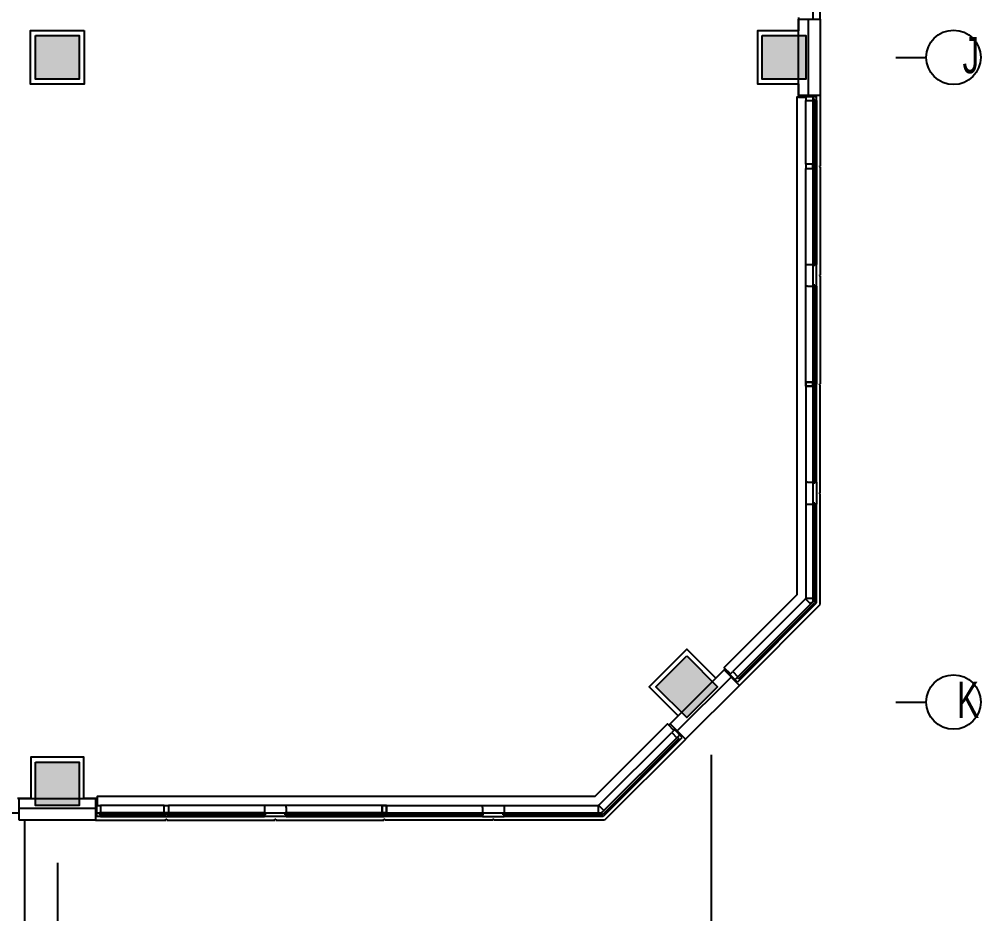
# Model space of a CAD drawing. Header units: inches. Extents: x -71 to 4528, y -885 to 4524.
# Drawn here: x 3999 to 4528, y 1028 to 1521 of the extents above; entities that cross this region are included whole.
import ezdxf

# ---------------------------------------------------------------- set-up
doc = ezdxf.new("R2010")
doc.units = ezdxf.units.IN
doc.header["$LTSCALE"] = 96
doc.header["$MEASUREMENT"] = 0
for name, color, linetype in [('A-Anno-Bldg', 7, 'Continuous'), ('A-Bldg-Patt', 5, 'Continuous'), ('A-Cols-Bldg', 235, 'Continuous'), ('A-Glaz-Exst', 53, 'Continuous'), ('A-Wall-Bldg', 235, 'Continuous'), ('A-Wall-Exst', 3, 'Continuous')]:
    doc.layers.add(name, color=color, linetype=linetype)
doc.layers.add('Viewport', color=14, linetype='Continuous', plot=False)
doc.styles.add('XFINE_1-8', font='ARIALN.TTF', dxfattribs={"width": 0.8, "height": 10})

msp = doc.modelspace()

# ---------------------------------------------------------------- hatches: boundary and pattern name
at = {"layer": 'A-Bldg-Patt'}
for points in [[(4008, 1512), (4032, 1512), (4032, 1488), (4008, 1488)], [(4408, 1512), (4432, 1512), (4432, 1488), (4408, 1488)], [(4366.47, 1170.46), (4383.44, 1153.49), (4366.47, 1136.52), (4349.5, 1153.49)], [(4008, 1112), (4032, 1112), (4032, 1088), (4008, 1088)]]:
    msp.add_hatch(color=256, dxfattribs=at).paths.add_polyline_path(points)

# ---------------------------------------------------------------- linework, layer by layer
at = {"layer": 'A-Anno-Bldg'}
for points in [[(4481.56, 1500), (4498.34, 1500)], [(4481.56, 1145.01), (4498.34, 1145.01)], [(4379.99, 1115.92), (4379.99, 952.21)], [(4020, 1056.58), (4020, 952.21)]]:
    msp.add_lwpolyline(points, dxfattribs=at)
for centre in [(4513.34, 1500), (4513.34, 1145.01)]:
    msp.add_circle(centre, 15, dxfattribs=at)
at = {"layer": 'A-Cols-Bldg'}
for points in [[(4008, 1512), (4032, 1512), (4032, 1488), (4008, 1488)], [(4408, 1512), (4432, 1512), (4432, 1488), (4408, 1488)], [(4366.47, 1170.46), (4383.44, 1153.49), (4366.47, 1136.52), (4349.5, 1153.49)], [(4008, 1112), (4032, 1112), (4032, 1088), (4008, 1088)]]:
    msp.add_lwpolyline(points, close=True, dxfattribs=at)
at = {"layer": 'A-Glaz-Exst'}
for p, q in [((4440, 1521), (4440, 1559.75)), ((4432.13, 1478.5), (4432, 1478.5)), ((4432, 1478.5), (4432, 1476.25)), ((4432.13, 1478.5), (4437.25, 1478.5)), ((4438, 1478.5), (4437.25, 1478.5)), ((4438, 1476.25), (4438, 1478.5)), ((4440, 1479.01), (4440, 1440.26)), ((4432, 1441.13), (4432, 1476.25)), ((4432, 1476.25), (4436.06, 1476.25)), ((4436.06, 1440.26), (4436.06, 1476.76)), ((4437.06, 1476.76), (4436.06, 1476.76)), ((4437.06, 1476.76), (4437.06, 1440.26)), ((4437.06, 1476.25), (4438, 1476.25)), ((4438, 1476.25), (4438, 1386.01)), ((4435.88, 1441.13), (4432, 1441.13)), ((4432, 1441.13), (4432, 1438.88)), ((4435.88, 1440.29), (4435.88, 1441.13)), ((4435.94, 1440.29), (4435.88, 1440.29)), ((4435.88, 1439.83), (4435.88, 1440.2)), ((4435.88, 1440.2), (4435.94, 1440.2)), ((4435.94, 1440.2), (4435.94, 1440.29)), ((4437.06, 1440.26), (4436.06, 1440.26)), ((4440, 1440.26), (4439.5, 1440.2)), ((4439.5, 1440.2), (4439.5, 1439.82)), ((4432, 1386.01), (4432, 1438.88)), ((4432, 1438.88), (4435.88, 1438.88)), ((4435.94, 1439.83), (4435.88, 1439.83)), ((4435.88, 1438.88), (4435.88, 1439.72)), ((4435.88, 1439.72), (4435.94, 1439.72)), ((4435.94, 1439.72), (4435.94, 1439.83)), ((4436.06, 1385.47), (4436.06, 1439.76)), ((4437.06, 1439.76), (4436.06, 1439.76)), ((4437.06, 1439.76), (4437.06, 1385.47)), ((4439.5, 1439.82), (4440, 1439.76)), ((4440, 1439.76), (4440, 1380.26)), ((4432, 1374.01), (4432, 1386.01)), ((4432, 1386.01), (4433, 1386.01)), ((4432.99, 1386.01), (4436.06, 1386.01)), ((4437.06, 1385.47), (4436.06, 1385.47)), ((4438, 1386.01), (4437.06, 1386.01)), ((4438, 1374.01), (4438, 1386.01)), ((4440, 1380.26), (4439.5, 1380.2)), ((4439.5, 1380.2), (4439.5, 1379.82)), ((4439.5, 1379.82), (4440, 1379.76)), ((4440, 1379.76), (4440, 1320.26)), ((4432, 1321.13), (4432, 1374.01)), ((4433, 1374.01), (4432, 1374.01)), ((4432.99, 1374.01), (4436.06, 1374.01)), ((4436.06, 1320.26), (4436.06, 1374.51)), ((4437.06, 1374.51), (4436.06, 1374.51)), ((4437.06, 1374.51), (4437.06, 1320.26)), ((4437.06, 1374.01), (4438, 1374.01)), ((4438, 1374.01), (4438, 1320.01)), ((4432, 1318.88), (4432, 1321.13)), ((4432, 1321.13), (4435.88, 1321.13)), ((4435.88, 1321.13), (4432, 1321.13)), ((4432, 1321.13), (4432, 1318.88)), ((4432, 1318.88), (4432, 1266.01)), ((4435.88, 1318.88), (4432, 1318.88)), ((4432, 1318.88), (4435.88, 1318.88)), ((4435.88, 1321.13), (4435.88, 1320.29)), ((4435.88, 1320.29), (4435.88, 1321.13)), ((4435.88, 1320.29), (4435.94, 1320.29)), ((4435.94, 1320.29), (4435.88, 1320.29)), ((4435.94, 1320.2), (4435.88, 1320.2)), ((4435.88, 1320.2), (4435.88, 1319.83)), ((4435.88, 1319.83), (4435.88, 1320.2)), ((4435.88, 1320.2), (4435.94, 1320.2)), ((4435.88, 1319.83), (4435.94, 1319.83)), ((4435.94, 1319.83), (4435.88, 1319.83)), ((4435.94, 1319.72), (4435.88, 1319.72)), ((4435.88, 1319.72), (4435.88, 1318.88)), ((4435.88, 1318.88), (4435.88, 1319.72)), ((4435.88, 1319.72), (4435.94, 1319.72)), ((4435.94, 1320.29), (4435.94, 1320.2)), ((4435.94, 1320.2), (4435.94, 1320.29)), ((4435.94, 1319.83), (4435.94, 1319.72)), ((4435.94, 1319.72), (4435.94, 1319.83)), ((4437.06, 1320.26), (4436.06, 1320.26)), ((4436.06, 1319.76), (4436.06, 1265.51)), ((4437.06, 1319.76), (4436.06, 1319.76)), ((4437.06, 1265.51), (4437.06, 1319.76)), ((4438, 1266.01), (4438, 1320.01)), ((4440, 1320.26), (4439.5, 1320.2)), ((4439.5, 1320.2), (4439.5, 1320.01)), ((4439.5, 1319.82), (4439.5, 1320.01)), ((4440, 1319.76), (4439.5, 1319.82)), ((4440, 1260.26), (4440, 1319.76)), ((4433, 1266.01), (4432, 1266.01)), ((4432, 1266.01), (4432, 1254.01)), ((4432.99, 1266.01), (4436.06, 1266.01)), ((4437.06, 1265.51), (4436.06, 1265.51)), ((4437.06, 1266.01), (4438, 1266.01)), ((4438, 1266.01), (4438, 1254.01)), ((4439.5, 1260.2), (4440, 1260.26)), ((4439.5, 1259.82), (4439.5, 1260.2)), ((4440, 1259.76), (4439.5, 1259.82)), ((4440, 1198.74), (4440, 1259.76)), ((4432, 1254.01), (4432, 1202.05)), ((4432, 1254.01), (4433, 1254.01)), ((4432.99, 1254.01), (4436.06, 1254.01)), ((4436.06, 1254.55), (4436.06, 1200.37)), ((4437.06, 1254.55), (4436.06, 1254.55)), ((4437.06, 1200.26), (4437.06, 1254.55)), ((4438, 1254.01), (4437.06, 1254.01)), ((4438, 1199.56), (4438, 1254.01)), ((4432, 1202.05), (4391.79, 1161.8)), ((4431.87, 1201.92), (4432, 1202.05)), ((4434.61, 1199.18), (4431.87, 1201.92)), ((4432, 1202.23), (4435.88, 1202.23)), ((4432, 1202.05), (4432, 1202.23)), ((4435.88, 1202.23), (4435.88, 1201.39)), ((4436.06, 1200.37), (4394.31, 1158.58)), ((4395.01, 1157.87), (4436.84, 1199.74)), ((4395.51, 1154.2), (4440, 1198.74)), ((4396.04, 1157.56), (4438, 1199.56)), ((4435.21, 1199.77), (4434.61, 1199.18)), ((4435.25, 1199.73), (4435.21, 1199.77)), ((4435.32, 1199.8), (4435.25, 1199.73)), ((4435.88, 1200.44), (4435.28, 1199.84)), ((4435.28, 1199.84), (4435.32, 1199.8)), ((4435.88, 1201.39), (4435.94, 1201.39)), ((4435.94, 1201.29), (4435.88, 1201.29)), ((4435.88, 1201.29), (4435.88, 1200.44)), ((4435.94, 1201.39), (4435.94, 1201.29)), ((4390.2, 1160.21), (4391.79, 1161.8)), ((4390.29, 1160.12), (4390.2, 1160.21)), ((4390.29, 1160.12), (4393.91, 1156.5)), ((4391.79, 1161.8), (4394.66, 1158.93)), ((4394.44, 1155.97), (4393.91, 1156.5)), ((4395.01, 1157.87), (4394.31, 1158.58)), ((4396.04, 1157.56), (4394.44, 1155.97)), ((4395.37, 1158.23), (4396.04, 1157.56)), ((4317.94, 1087.99), (4358.19, 1128.2)), ((4359.78, 1129.79), (4358.19, 1128.2)), ((4358.19, 1128.2), (4361.06, 1125.33)), ((4359.87, 1129.7), (4359.78, 1129.79)), ((4359.87, 1129.7), (4363.49, 1126.08)), ((4319.62, 1083.93), (4361.41, 1125.69)), ((4362.12, 1124.98), (4320.26, 1083.15)), ((4362.43, 1123.96), (4320.43, 1081.99)), ((4365.79, 1124.49), (4321.25, 1079.99)), ((4361.41, 1125.69), (4362.12, 1124.98)), ((4361.77, 1124.62), (4362.43, 1123.96)), ((4362.43, 1123.96), (4364.02, 1125.55)), ((4364.02, 1125.55), (4363.49, 1126.08)), ((4041.49, 1087.86), (4041.49, 1087.99)), ((4041.49, 1087.99), (4043.74, 1087.99)), ((4041.49, 1087.86), (4041.49, 1082.76)), ((4078.86, 1087.99), (4043.74, 1087.99)), ((4043.74, 1087.99), (4043.74, 1083.93)), ((4078.86, 1084.11), (4078.86, 1087.99)), ((4078.86, 1087.99), (4081.11, 1087.99)), ((4133.98, 1087.99), (4081.11, 1087.99)), ((4081.11, 1087.99), (4081.11, 1084.11)), ((4145.98, 1087.99), (4133.98, 1087.99)), ((4133.98, 1087.99), (4133.98, 1086.99)), ((4133.98, 1087), (4133.98, 1083.93)), ((4198.86, 1087.99), (4145.98, 1087.99)), ((4145.98, 1086.99), (4145.98, 1087.99)), ((4145.98, 1087), (4145.98, 1083.93)), ((4201.11, 1087.99), (4198.86, 1087.99)), ((4198.86, 1087.99), (4198.86, 1084.11)), ((4198.86, 1084.11), (4198.86, 1087.99)), ((4198.86, 1087.99), (4201.11, 1087.99)), ((4201.11, 1087.99), (4253.98, 1087.99)), ((4201.11, 1084.11), (4201.11, 1087.99)), ((4201.11, 1087.99), (4201.11, 1084.11)), ((4253.98, 1086.99), (4253.98, 1087.99)), ((4253.98, 1087.99), (4265.98, 1087.99)), ((4253.98, 1087), (4253.98, 1083.93)), ((4265.98, 1087.99), (4317.94, 1087.99)), ((4265.98, 1087.99), (4265.98, 1086.99)), ((4265.98, 1087), (4265.98, 1083.93)), ((4317.76, 1087.99), (4317.76, 1084.11)), ((4317.94, 1087.99), (4317.76, 1087.99)), ((4318.07, 1088.12), (4317.94, 1087.99)), ((4320.81, 1085.38), (4318.07, 1088.12)), ((4320.22, 1084.78), (4320.81, 1085.38)), ((4040.98, 1079.99), (4079.73, 1079.99)), ((4041.49, 1081.99), (4041.49, 1082.74)), ((4043.74, 1081.99), (4041.49, 1081.99)), ((4079.73, 1083.93), (4043.24, 1083.93)), ((4043.24, 1083.93), (4043.24, 1082.93)), ((4043.24, 1082.93), (4079.73, 1082.93)), ((4043.74, 1082.93), (4043.74, 1081.99)), ((4043.74, 1081.99), (4133.98, 1081.99)), ((4079.7, 1084.11), (4078.86, 1084.11)), ((4079.7, 1084.05), (4079.7, 1084.11)), ((4079.8, 1084.05), (4079.7, 1084.05)), ((4079.73, 1083.93), (4079.73, 1082.93)), ((4079.73, 1079.99), (4079.79, 1080.49)), ((4079.79, 1080.49), (4080.17, 1080.49)), ((4080.17, 1084.11), (4079.8, 1084.11)), ((4079.8, 1084.11), (4079.8, 1084.05)), ((4080.17, 1084.05), (4080.17, 1084.11)), ((4080.27, 1084.05), (4080.17, 1084.05)), ((4080.17, 1080.49), (4080.23, 1079.99)), ((4134.52, 1083.93), (4080.23, 1083.93)), ((4080.23, 1083.93), (4080.23, 1082.93)), ((4080.23, 1082.93), (4134.52, 1082.93)), ((4080.23, 1079.99), (4139.73, 1079.99)), ((4081.11, 1084.11), (4080.27, 1084.11)), ((4080.27, 1084.11), (4080.27, 1084.05)), ((4133.98, 1081.99), (4133.98, 1082.93)), ((4145.98, 1081.99), (4133.98, 1081.99)), ((4134.52, 1082.93), (4134.52, 1083.93)), ((4139.73, 1079.99), (4139.79, 1080.49)), ((4139.79, 1080.49), (4140.17, 1080.49)), ((4140.17, 1080.49), (4140.23, 1079.99)), ((4140.23, 1079.99), (4199.73, 1079.99)), ((4199.73, 1083.93), (4145.48, 1083.93)), ((4145.48, 1082.93), (4145.48, 1083.93)), ((4145.48, 1082.93), (4199.73, 1082.93)), ((4145.98, 1082.93), (4145.98, 1081.99)), ((4145.98, 1081.99), (4199.98, 1081.99)), ((4198.86, 1084.11), (4199.7, 1084.11)), ((4199.7, 1084.11), (4198.86, 1084.11)), ((4199.7, 1084.11), (4199.7, 1084.05)), ((4199.7, 1084.05), (4199.7, 1084.11)), ((4199.7, 1084.05), (4199.8, 1084.05)), ((4199.8, 1084.05), (4199.7, 1084.05)), ((4199.73, 1082.93), (4199.73, 1083.93)), ((4199.73, 1079.99), (4199.79, 1080.49)), ((4199.79, 1080.49), (4199.98, 1080.49)), ((4199.8, 1084.05), (4199.8, 1084.11)), ((4199.8, 1084.11), (4200.17, 1084.11)), ((4200.17, 1084.11), (4199.8, 1084.11)), ((4199.8, 1084.11), (4199.8, 1084.05)), ((4253.98, 1081.99), (4199.98, 1081.99)), ((4200.17, 1080.49), (4199.98, 1080.49)), ((4200.17, 1084.11), (4200.17, 1084.05)), ((4200.17, 1084.05), (4200.17, 1084.11)), ((4200.17, 1084.05), (4200.27, 1084.05)), ((4200.27, 1084.05), (4200.17, 1084.05)), ((4200.23, 1079.99), (4200.17, 1080.49)), ((4200.23, 1083.93), (4254.48, 1083.93)), ((4200.23, 1082.93), (4200.23, 1083.93)), ((4254.48, 1082.93), (4200.23, 1082.93)), ((4259.73, 1079.99), (4200.23, 1079.99)), ((4200.27, 1084.05), (4200.27, 1084.11)), ((4200.27, 1084.11), (4201.11, 1084.11)), ((4201.11, 1084.11), (4200.27, 1084.11)), ((4200.27, 1084.11), (4200.27, 1084.05)), ((4253.98, 1082.93), (4253.98, 1081.99)), ((4253.98, 1081.99), (4265.98, 1081.99)), ((4254.48, 1082.93), (4254.48, 1083.93)), ((4259.79, 1080.49), (4259.73, 1079.99)), ((4260.17, 1080.49), (4259.79, 1080.49)), ((4260.23, 1079.99), (4260.17, 1080.49)), ((4321.25, 1079.99), (4260.23, 1079.99)), ((4265.44, 1083.93), (4319.62, 1083.93)), ((4265.44, 1082.93), (4265.44, 1083.93)), ((4319.73, 1082.93), (4265.44, 1082.93)), ((4265.98, 1081.99), (4265.98, 1082.93)), ((4320.43, 1081.99), (4265.98, 1081.99)), ((4317.76, 1084.11), (4318.6, 1084.11)), ((4318.6, 1084.11), (4318.6, 1084.05)), ((4318.6, 1084.05), (4318.7, 1084.05)), ((4318.7, 1084.05), (4318.7, 1084.11)), ((4318.7, 1084.11), (4319.55, 1084.11)), ((4319.55, 1084.11), (4320.15, 1084.71)), ((4320.15, 1084.71), (4320.19, 1084.67)), ((4320.19, 1084.67), (4320.26, 1084.74)), ((4320.26, 1084.74), (4320.22, 1084.78))]:
    msp.add_line(p, q, dxfattribs=at)
for centre, radius, start, end in [((4435.97, 1441.19), 0.105, 211.2583, 328.7417), ((4437.29, 1440.01), 0.343, 133.1917, 226.8083), ((4435.97, 1438.83), 0.105, 31.2583, 148.7417), ((4435.97, 1321.19), 0.105, 211.2583, 328.7417), ((4435.97, 1321.19), 0.105, 211.2583, 328.7417), ((4435.97, 1318.83), 0.105, 31.2583, 148.7417), ((4435.97, 1318.83), 0.105, 31.2583, 148.7417), ((4437.29, 1320.01), 0.343, 133.1917, 226.8083), ((4435.97, 1202.3), 0.111, 216.1, 323.9), ((4434.63, 1199.07), 0.11, 350.6975, 98.4142), ((4437.74, 1199.67), 0.901, 139.1722, 175.7555), ((4390.92, 1159.14), 0.333, 266.425, 3.575), ((4394.07, 1155.99), 0.333, 86.425, 183.575), ((4360.86, 1129.07), 0.333, 266.425, 3.575), ((4364, 1125.92), 0.333, 86.425, 183.575), ((4041.24, 1086.72), 0.333, 221.425, 318.575), ((4042.12, 1088.25), 0.276, 114.9, 245.1), ((4320.92, 1085.36), 0.111, 171.5824, 279.2991), ((4041.24, 1082.27), 0.333, 41.425, 138.575), ((4078.8, 1084.02), 0.105, 301.2583, 58.7417), ((4079.98, 1082.7), 0.343, 43.1917, 136.8083), ((4081.16, 1084.02), 0.105, 121.2583, 238.7417), ((4198.8, 1084.02), 0.105, 301.2583, 58.7417), ((4198.8, 1084.02), 0.105, 301.2583, 58.7417), ((4199.98, 1082.7), 0.343, 43.1917, 136.8083), ((4201.16, 1084.02), 0.105, 121.2583, 238.7417), ((4201.16, 1084.02), 0.105, 121.2583, 238.7417), ((4317.7, 1084.02), 0.111, 306.1, 53.9), ((4320.32, 1082.25), 0.903, 94.2067, 130.79)]:
    msp.add_arc(centre, radius, start, end, dxfattribs=at)
at = {"layer": 'A-Wall-Bldg'}
for p, q in [((4433.5, 1479), (4433.5, 1521)), ((4433.5, 1521), (4440, 1521)), ((4440, 1521), (4440, 1479)), ((4431.5, 1477.99), (4428.01, 1477.99)), ((4440, 1479), (4433.5, 1479)), ((4390.17, 1160.92), (4387.71, 1163.39)), ((4361.18, 1129.1), (4390.88, 1158.8)), ((4395.47, 1154.2), (4365.78, 1124.5)), ((4390.88, 1158.8), (4395.47, 1154.2)), ((4359.05, 1129.8), (4356.59, 1132.27)), ((4365.78, 1124.5), (4361.18, 1129.1)), ((4042, 1088.5), (4042, 1091.98)), ((3999, 1086.5), (4041, 1086.5)), ((3999, 1080), (3999, 1086.5)), ((4041, 1086.5), (4041, 1080)), ((4041, 1080), (3999, 1080)), ((4001.99, 989.04), (4001.99, 1079.99))]:
    msp.add_line(p, q, dxfattribs=at)
msp.add_lwpolyline([(4428.01, 1522), (4428.01, 1514.62), (4405.37, 1514.62), (4405.37, 1485.37), (4428.01, 1485.37), (4428.01, 1478.01), (4427.01, 1478), (4427.01, 1204.11), (4387.03, 1164.09), (4387.72, 1163.4), (4382.49, 1158.17), (4366.48, 1174.18), (4345.8, 1153.49), (4361.81, 1137.49), (4356.59, 1132.27), (4355.9, 1132.96), (4315.88, 1092.98), (4041.99, 1092.98), (4041.99, 1091.98), (4034.62, 1091.98), (4034.62, 1114.62), (4005.37, 1114.62), (4005.37, 1091.98), (3997.99, 1091.98)], dxfattribs=at)
for centre, radius, start, end in [((4431.75, 1477.88), 0.276, 24.9, 155.1), ((4433.27, 1478.75), 0.333, 311.425, 48.575), ((4437.72, 1478.75), 0.333, 131.425, 228.575), ((4390.43, 1160.83), 0.276, 159.9, 290.1), ((4359.15, 1129.54), 0.276, 339.9, 110.1)]:
    msp.add_arc(centre, radius, start, end, dxfattribs=at)
at = {"layer": 'A-Wall-Exst'}
msp.add_lwpolyline([(4034.75, 1514.75), (4034.75, 1485.25), (4005.25, 1485.25), (4005.25, 1514.75)], close=True, dxfattribs=at)
at = {"layer": 'Viewport'}
msp.add_lwpolyline([(3602.7, 1019.33), (3641.91, 1071.17), (3678.5, 1125.79), (3720.35, 1083.94), (3999, 1083.94), (3999, 1091.98), (4041, 1091.98), (4041, 1083.94), (4319.63, 1083.94), (4362.98, 1127.29), (4357.3, 1132.98), (4387, 1162.68), (4392.68, 1156.99), (4436.05, 1200.36), (4436.05, 1479.01), (4428.01, 1479.01), (4428.01, 1521), (4436.05, 1521), (4436.05, 1839)], dxfattribs=at)

# ---------------------------------------------------------------- texts
at = {"layer": 'A-Anno-Bldg', "char_height": 20, "attachment_point": 3, "style": 'XFINE_1-8'}
for s, insert in [('J', (4527.48, 1511.27)), ('K', (4527.48, 1156.28))]:
    msp.add_mtext_dynamic_manual_height_columns(s, width=30.758, gutter_width=50, heights=[0], dxfattribs=dict(at, insert=insert))

doc.saveas('drawing.dxf')
